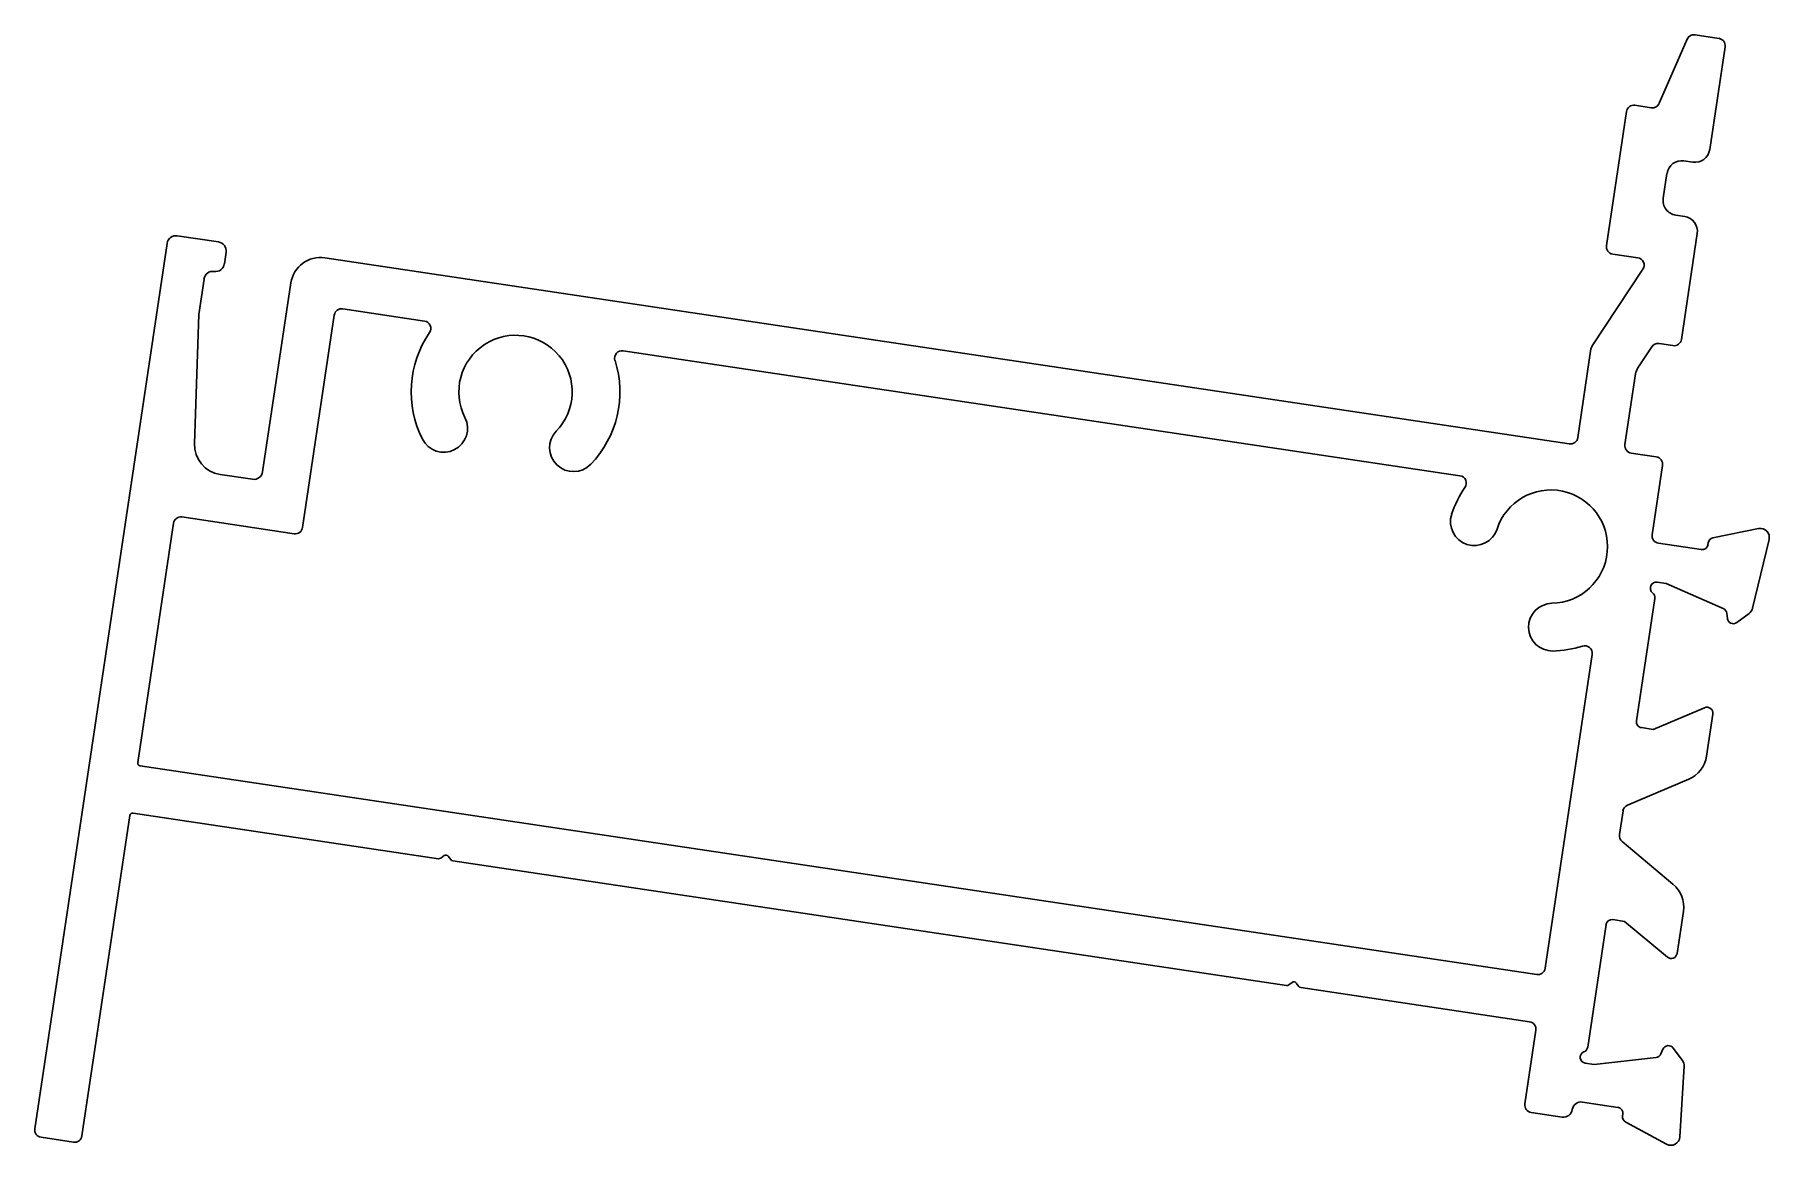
# Model space of a CAD drawing. Header units: inches. Extents: x -29.1 to 29, y -0.7 to 36.6.
import ezdxf

# ---------------------------------------------------------------- set-up
doc = ezdxf.new("R2010")
doc.units = ezdxf.units.IN
doc.header["$MEASUREMENT"] = 0
doc.layers.add('FRAME', color=4, linetype='Continuous')

msp = doc.modelspace()

# ---------------------------------------------------------------- linework, layer by layer
at = {"layer": 'FRAME', "color": 7}
for p, q in [((25.344, 34.255), (26.279, 36.406)), ((26.545, 36.553), (27.342, 36.434)), ((27.552, 36.15), (27.037, 32.702)), ((23.573, 29.486), (24.245, 33.979)), ((24.529, 34.189), (25.078, 34.107)), ((26.468, 32.282), (26.171, 32.326)), ((25.603, 31.905), (25.478, 31.072)), ((25.899, 30.503), (26.196, 30.459)), ((-24.347, 29.813), (-22.962, 29.606)), ((26.616, 29.89), (26.086, 26.34)), ((-29.125, -0.129), (-24.688, 29.56)), ((-22.71, 29.265), (-22.769, 28.869)), ((24.624, 29.076), (23.783, 29.202)), ((-19.402, 29.074), (22.327, 22.837)), ((23.094, 26.119), (24.796, 28.691)), ((-23.451, 28.364), (-23.629, 27.178)), ((-21.485, 21.903), (-20.539, 28.233)), ((-16.056, 26.956), (-18.798, 27.366)), ((-23.629, 27.178), (-23.765, 22.845)), ((-19.082, 27.155), (-20.146, 20.034)), ((25.801, 26.13), (25.337, 26.199)), ((18.661, 21.767), (-9.395, 25.96)), ((22.611, 23.048), (23.055, 26.018)), ((25.091, 26.09), (24.625, 25.386)), ((24.548, 25.184), (24.193, 22.811)), ((24.404, 22.527), (25.244, 22.401)), ((25.455, 22.117), (25.107, 19.79)), ((-22.913, 21.813), (-21.826, 21.65)), ((-20.43, 19.824), (-24.189, 20.386)), ((-24.473, 20.176), (-25.672, 12.154)), ((27.145, 19.685), (28.674, 19.996)), ((25.317, 19.505), (26.751, 19.291)), ((26.978, 19.459), (26.987, 19.519)), ((29.025, 19.632), (28.471, 17.324)), ((25.57, 18.153), (25.273, 18.197)), ((27.488, 17.319), (25.57, 18.153)), ((25.192, 17.657), (24.579, 13.549)), ((27.627, 16.985), (27.607, 17.158)), ((28.358, 17.152), (27.944, 16.846)), ((21.519, 5.253), (23.092, 15.779)), ((25.142, 13.263), (26.865, 13.99)), ((27.14, 13.776), (26.93, 12.366)), ((24.747, 13.322), (25.142, 13.263)), ((-25.588, 12.04), (21.234, 5.043)), ((26.33, 11.593), (24.278, 10.726)), ((24.128, 10.533), (24.008, 9.734)), ((-25.938, 10.374), (-27.543, -0.366)), ((-15.589, 8.928), (-25.824, 10.458)), ((24.095, 9.505), (25.804, 8.076)), ((-15.401, 9.031), (-15.515, 8.947)), ((-15.177, 8.896), (-15.262, 9.01)), ((12.846, 4.679), (-15.112, 8.857)), ((26.152, 7.161), (25.941, 5.751)), ((23.558, 6.718), (22.944, 2.61)), ((24.181, 6.827), (23.785, 6.886)), ((25.615, 5.628), (24.181, 6.827)), ((13.034, 4.781), (12.92, 4.697)), ((13.258, 4.647), (13.174, 4.76)), ((20.998, 3.46), (13.323, 4.607)), ((20.839, 0.704), (21.208, 3.176)), ((25.398, 2.381), (25.468, 2.541)), ((25.812, 2.58), (26.118, 2.167)), ((22.863, 2.069), (23.16, 2.025)), ((23.16, 2.025), (25.237, 2.262)), ((26.176, 1.97), (26.032, -0.4)), ((23.956, 0.591), (22.77, 0.769)), ((22.088, 0.264), (21.049, 0.419)), ((24.116, 0.304), (24.125, 0.364)), ((25.589, -0.645), (24.218, 0.099)), ((-27.827, -0.576), (-28.915, -0.413))]:
    msp.add_line(p, q, dxfattribs=at)
for centre, radius, start, end in [((26.508, 36.306), 0.25, 81.5, 156.5), ((27.305, 36.187), 0.25, 351.5, 81.5), ((24.492, 33.942), 0.25, 81.5, 171.5), ((25.115, 34.354), 0.25, 261.5, 336.5), ((26.542, 32.776), 0.5, 261.5, 351.5), ((26.098, 31.831), 0.5, 81.5, 171.5), ((25.973, 30.998), 0.5, 171.5, 261.5), ((26.122, 29.964), 0.5, 351.5, 81.5), ((-24.391, 29.516), 0.3, 81.49994, 171.49994), ((-23.007, 29.309), 0.3, 351.49994, 81.49994), ((-19.55, 28.085), 1, 81.5, 171.5), ((23.82, 29.449), 0.25, 171.5, 261.5), ((-23.155, 28.32), 0.3, 81.5, 171.5), ((-23.066, 28.914), 0.3, 261.5, 351.5), ((24.587, 28.829), 0.25, 326.5, 81.5), ((-18.835, 27.118), 0.25, 81.5, 171.5), ((-16.093, 26.709), 0.25, 325.39612, 81.5), ((-13.006, 24.579), 3.5, 145.39612, 206.93094), ((-13.006, 24.579), 1.9, 316.06906, 206.93094), ((25.3, 25.952), 0.25, 81.5, 146.5), ((25.838, 26.377), 0.25, 261.5, 351.5), ((-13.006, 24.579), 3.5, 316.06906, 17.60388), ((-9.432, 25.713), 0.25, 81.5, 197.60388), ((23.302, 25.981), 0.25, 146.5, 171.5), ((25.042, 25.11), 0.5, 146.5, 171.5), ((-15.413, 23.356), 0.8, 206.93094, 26.93094), ((-22.766, 22.802), 1, 177.50901, 261.5), ((-11.062, 22.706), 0.8, 136.06906, 316.06906), ((22.364, 23.085), 0.25, 261.5, 351.5), ((24.441, 22.774), 0.25, 171.5, 261.5), ((25.207, 22.154), 0.25, 351.5, 81.5), ((-21.781, 21.947), 0.3, 261.5, 351.5), ((18.624, 21.52), 0.25, 325.39612, 81.5), ((21.71, 19.391), 3.5, 145.39612, 161.93094), ((21.71, 19.391), 1.9, 271.06906, 161.93094), ((-24.226, 20.139), 0.25, 81.5, 171.5), ((19.144, 20.228), 0.8, 161.93094, 341.93094), ((-20.393, 20.071), 0.25, 261.5, 351.5), ((25.354, 19.753), 0.25, 171.5, 261.5), ((28.734, 19.702), 0.3, 346.5, 101.5), ((26.781, 19.489), 0.2, 261.5, 351.5), ((27.185, 19.49), 0.2, 101.5, 171.5), ((25.244, 18), 0.2, 81.5, 231.5), ((21.761, 16.691), 0.8, 91.06906, 271.06906), ((24.995, 17.687), 0.2, 351.5, 51.5), ((27.408, 17.136), 0.2, 6.5, 66.5), ((27.825, 17.007), 0.2, 186.5, 306.5), ((28.179, 17.394), 0.3, 306.5, 346.5), ((21.71, 19.391), 3.5, 271.06906, 287.60388), ((22.845, 15.816), 0.25, 351.5, 107.60388), ((26.942, 13.806), 0.2, 351.5, 112.9), ((24.776, 13.52), 0.2, 171.5, 261.5), ((25.941, 12.514), 1, 292.9, 351.5), ((-25.573, 12.139), 0.1, 171.5, 261.5), ((24.375, 10.496), 0.25, 112.9, 171.5), ((-25.839, 10.359), 0.1, 81.5, 171.5), ((24.256, 9.697), 0.25, 171.5, 230.1), ((-15.575, 9.027), 0.1, 261.5, 306.5), ((-15.342, 8.951), 0.1, 36.5, 126.5), ((-15.097, 8.956), 0.1, 216.5, 261.5), ((25.163, 7.309), 1, 351.5, 50.1), ((23.755, 6.688), 0.2, 81.5, 171.5), ((21.271, 5.29), 0.25, 261.5, 351.5), ((25.743, 5.781), 0.2, 230.1, 351.5), ((12.861, 4.778), 0.1, 261.5, 306.5), ((13.093, 4.701), 0.1, 36.5, 126.5), ((13.338, 4.706), 0.1, 216.5, 261.5), ((20.961, 3.213), 0.25, 351.5, 81.5), ((22.892, 2.267), 0.2, 111.5, 261.5), ((22.746, 2.639), 0.2, 291.5, 351.5), ((25.215, 2.46), 0.2, 276.5, 336.5), ((25.651, 2.461), 0.2, 36.5, 156.5), ((25.877, 1.988), 0.3, 356.5, 36.5), ((21.086, 0.667), 0.25, 171.5, 261.5), ((22.725, 0.472), 0.3, 81.5, 171.5), ((23.927, 0.394), 0.2, 351.5, 81.5), ((22.132, 0.561), 0.3, 261.5, 351.5), ((24.314, 0.275), 0.2, 171.5, 241.5), ((-28.878, -0.166), 0.25, 171.5, 261.5), ((-27.79, -0.329), 0.25, 261.5, 351.5), ((25.732, -0.382), 0.3, 241.5, 356.5)]:
    msp.add_arc(centre, radius, start, end, dxfattribs=at)

doc.saveas('drawing.dxf')
